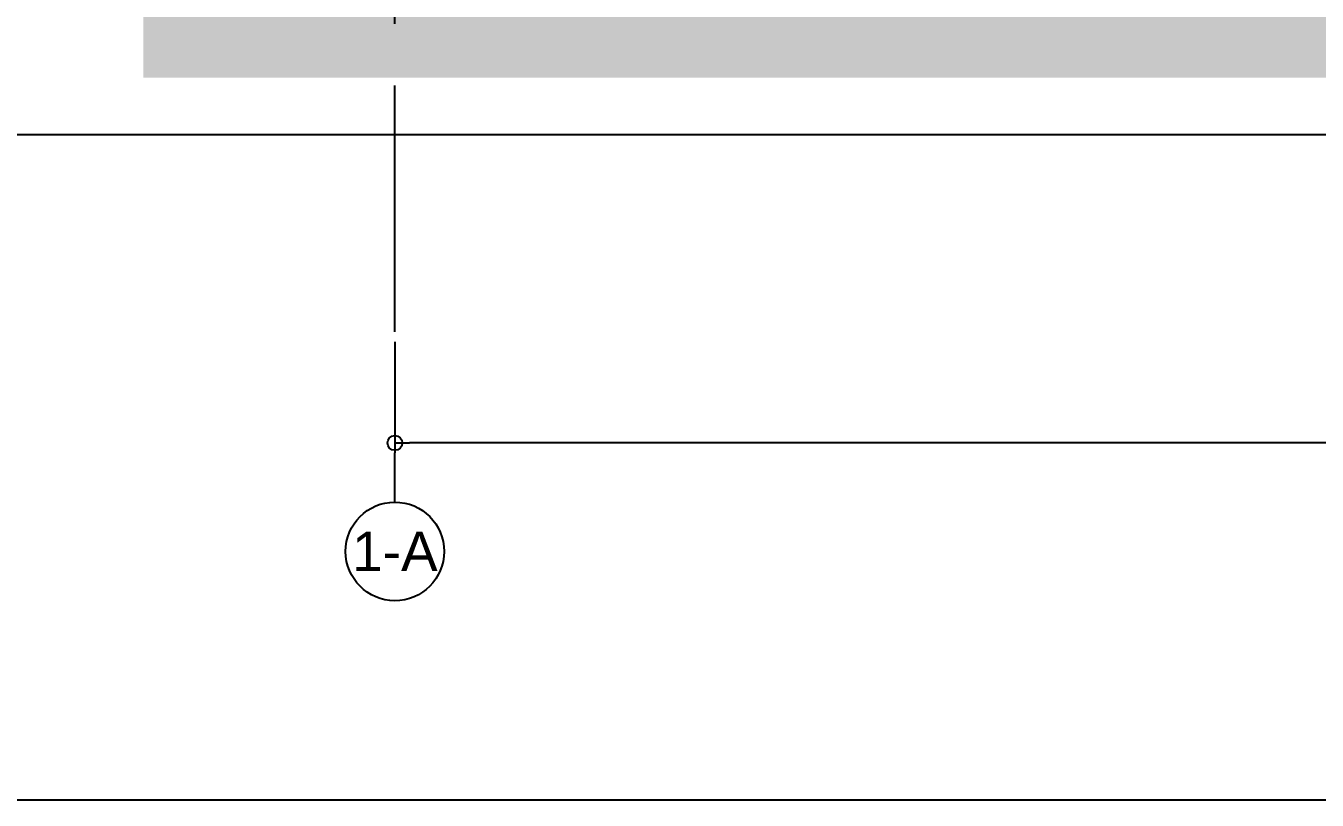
# Model space of a CAD drawing. Header units: millimetres. Extents: x 2519235 to 7246330, y 25937 to 201821.
# Drawn here: x 3331584 to 3338136, y 96627 to 100552 of the extents above; entities that cross this region are included whole.
import ezdxf
from ezdxf.enums import TextEntityAlignment as Align

# ---------------------------------------------------------------- set-up
doc = ezdxf.new("R2010")
doc.units = ezdxf.units.MM
doc.set_wipeout_variables(frame=1)
doc.linetypes.add('TA_GL_005.00000', pattern=[13.75, 5, -1.25, 1.25, -1.25, 5])
for name, color, linetype in [('000 - 0_SYM_DWG_GRID-BUBBLE_MAIN_COLOR_1', 7, 'Continuous'), ('000 - 0_SYM_DWG_GRIDLINE_MAIN_COLOR_1', 7, 'Continuous'), ('000 - 0_SYM_DWG_GRIDLINE_MAIN_COLOR_251', 7, 'Continuous'), ('000 - CONCRETE_COL_HATCH_', 7, 'Continuous'), ('000 - CONCRETE_COL_WIPEOUT_', 7, 'Continuous')]:
    doc.layers.add(name, color=color, linetype=linetype)
doc.styles.add('Arial', font='arial.ttf', dxfattribs={"height": 300})
doc.styles.add('FAMELINE_FOR_CKST', font='arial.ttf')
doc.styles.add('TA', font='', dxfattribs={"height": 4.5})
doc.styles.get('TA').set_extended_font_data('Cordia New')
doc.dimstyles.new('FAMELINE-CKST_C-C', dxfattribs={"dimtxt": 0.3, "dimasz": 0.15, "dimexe": 0.1, "dimexo": 0.1, "dimgap": 0.05, "dimtad": 1, "dimzin": 0, "dimdsep": 46, "dimtxsty": 'FAMELINE_FOR_CKST', "dimblk": 'ORIGIN', "dimblk1": 'ORIGIN', "dimblk2": 'ORIGIN', "dimsah": 1, "dimcen": 0.1, "dimdle": 0.1, "dimclrd": 7, "dimclre": 7, "dimclrt": 7, "dimadec": 0, "dimazin": 0, "dimtfac": 1, "dimtix": 1, "dimtmove": 2, "dimatfit": 3, "dimfxl": 1, "dimtolj": 1, "dimtzin": 0, "dimlwd": -1, "dimlwe": -1, "dimarcsym": 0})

# ---------------------------------------------------------------- blocks, each defined once
blk = doc.blocks.new('*U985')
at = {"layer": '000 - 0_SYM_DWG_GRIDLINE_MAIN_COLOR_1', "color": 7}
blk.add_line((37.25, 0), (32.25, 0), dxfattribs=at)
blk.add_circle((42.25, 0), 5, dxfattribs=at)
at = {"layer": '000 - 0_SYM_DWG_GRIDLINE_MAIN_COLOR_251', "color": 7, "linetype": 'ByBlock', "ltscale": 5}
blk.add_line((20, 0), (-348.8, 0), dxfattribs=at)
at = {"layer": '000 - 0_SYM_DWG_GRIDLINE_MAIN_COLOR_251', "color": 7}
blk.add_point((0, 0), dxfattribs=at)
at = {"color": 7, "style": 'TA', "flags": 1}
blk.add_attdef('LOCATION', (6, -6), '', height=4.5, rotation=270, dxfattribs=at)
at = {"layer": '000 - 0_SYM_DWG_GRID-BUBBLE_MAIN_COLOR_1', "color": 7, "style": 'Arial'}
blk.add_attdef('GRID-HEAD', text='', height=4, rotation=90, dxfattribs=at).set_placement((42.25, 0), align=Align.MIDDLE_CENTER)
blk = doc.blocks.new('_Origin')
at = {"color": 7, "linetype": 'ByBlock', "lineweight": -2}
blk.add_line((0, 0), (-1, 0), dxfattribs=at)
blk.add_circle((0, 0), 0.5, dxfattribs=at)
blk = doc.blocks.new('*D1412')
at = {"color": 7, "transparency": 16777216}
for p, q in [((0, 98950), (0, 98387.5)), ((15410, 98950), (15410, 98387.5)), ((15335, 98437.5), (75, 98437.5))]:
    blk.add_line(p, q, dxfattribs=at)
at = {"layer": 'Defpoints', "color": 7, "transparency": 16777216}
for p in [(0, 99000), (15410, 99000), (0, 98437.5)]:
    blk.add_point(p, dxfattribs=at)
at = {"color": 7, "transparency": 16777216, "xscale": 75, "yscale": 75, "zscale": 75, "rotation": 180}
blk.add_blockref('_Origin', (0, 98437.5), dxfattribs=at)
at = {"color": 7, "transparency": 16777216, "xscale": 75, "yscale": 75, "zscale": 75}
blk.add_blockref('_Origin', (15410, 98437.5), dxfattribs=at)
at = {"color": 7, "transparency": 16777216, "insert": (7705, 98539.1), "char_height": 150, "attachment_point": 5, "style": 'FAMELINE_FOR_CKST'}
blk.add_mtext('\\A1;15410', dxfattribs=at)
blk = doc.blocks.new('W-1-PP17-ENT1_REV02_20260415-223435_PP17_ENT1_SE_ELE4')
at = {"layer": 'Defpoints', "color": 7}
blk.add_line((15410, 100000), (-2414.4, 100000), dxfattribs=at)
blk = doc.blocks.new('A$Cb853d02f')
at = {"layer": 'Defpoints', "color": 7}
blk.add_lwpolyline([(773.84, 0), (0, 0), (0, 444), (773.84, 444)], close=True, dxfattribs=at)
blk = doc.blocks.new('*U998')
at = {"layer": '000 - CONCRETE_COL_HATCH_'}
h = blk.add_hatch(dxfattribs=at)
h.set_pattern_fill('EARTH', scale=0.5, angle=45)
h.set_pattern_definition([(45, (956404.336, -850608.926), (0, 4.4901280605), [3.175, -3.175]), (45, (956403.494, -850608.084), (0, 4.4901280605), [3.175, -3.175]), (45, (956402.652, -850607.2422), (0, 4.4901280605), [3.175, -3.175]), (135, (956402.652, -850606.681), (-4.4901280605, 0), [3.175, -3.175]), (135, (956403.494, -850605.839), (-4.4901280605, 0), [3.175, -3.175]), (135, (956404.336, -850604.997), (-4.4901280605, 0), [3.175, -3.175])])
h.paths.add_polyline_path([(0, 0), (0, -451.1), (20791.4, -451.1), (20791.4, 0)])
blk = doc.blocks.new('W-1-PP17-ENT1_REV02_20260415-222435_PP17_ENT1_ELE4_DIMS')
at = {"layer": '000 - 0_SYM_DWG_GRIDLINE_MAIN_COLOR_251', "color": 7, "linetype": 'TA_GL_005.00000', "xscale": 50, "yscale": 50, "zscale": 50, "rotation": 270}
blk.add_blockref('*U985', (0, 100000), dxfattribs=at).add_auto_attribs({'GRID-HEAD': '1-A'})
at = {"color": 7}
dim = blk.add_linear_dim(base=(0, 98437.5), p1=(15410, 99000), p2=(0, 99000), dimstyle='FAMELINE-CKST_C-C', override={"dimscale": 500, "dimdec": 0, "dimlfac": 1, "dimclrd": 7, "dimclre": 7, "dimclrt": 7}, dxfattribs=at)
dim.commit()
dim.dimension.update_dxf_attribs({"geometry": '*D1412', "text_midpoint": (7705, 98539.1)})

msp = doc.modelspace()

# ---------------------------------------------------------------- block references
at = {"color": 7}
msp.add_blockref('*U998', (3332179.756, 100740), dxfattribs=at)

# ---------------------------------------------------------------- next in the draw order: block references
at = {"color": 7, "xscale": 50, "yscale": 50, "zscale": 50}
msp.add_blockref('A$Cb853d02f', (3321306.818, 96626.65), dxfattribs=at)
at = {"color": 7}
for name in ['W-1-PP17-ENT1_REV02_20260415-222435_PP17_ENT1_ELE4_DIMS', 'W-1-PP17-ENT1_REV02_20260415-223435_PP17_ENT1_SE_ELE4']:
    msp.add_blockref(name, (3333456.33, 0), dxfattribs=at)

doc.saveas('drawing.dxf')
